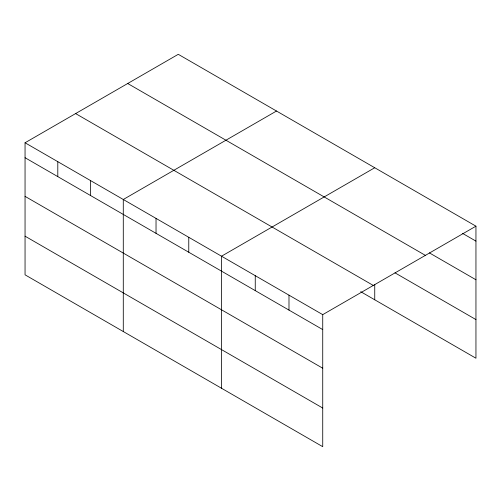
<?xml version="1.0" encoding="UTF-8"?>
<svg xmlns="http://www.w3.org/2000/svg" width="501" height="501" viewBox="0 0 501 501"><rect width="100%" height="100%" fill="white"/><g stroke="black" fill="none" stroke-linecap="round" stroke-linejoin="round"><path stroke-width="0.75" d="M322.732 368.229L322.732 314.641L25.05 142.772L25.05 274.824L322.732 446.685L322.732 368.229L25.05 196.361M25.05 142.772L178.268 54.315L475.95 226.176L475.95 358.228L360.707 291.688M276.502 111.028L123.284 199.492L123.284 331.537M374.742 167.741L221.517 256.205L221.517 388.25M322.732 314.641L475.95 226.176M462.454 233.328L475.95 241.119M429.395 252.886L475.95 279.765M127.705 83.504L425.387 255.372M394.982 272.832L475.95 319.582M75.613 113.583L373.295 285.445M25.05 157.715L322.732 329.583M25.05 236.178L322.732 408.039M374.742 284.336L374.742 299.792M288.989 295.164L288.989 310.106M255.253 275.682L255.253 290.624M188.771 237.299L188.771 252.241M156.03 218.398L156.03 233.341M90.537 180.585L90.537 195.528M57.797 161.679L57.797 176.621"/></g></svg>
